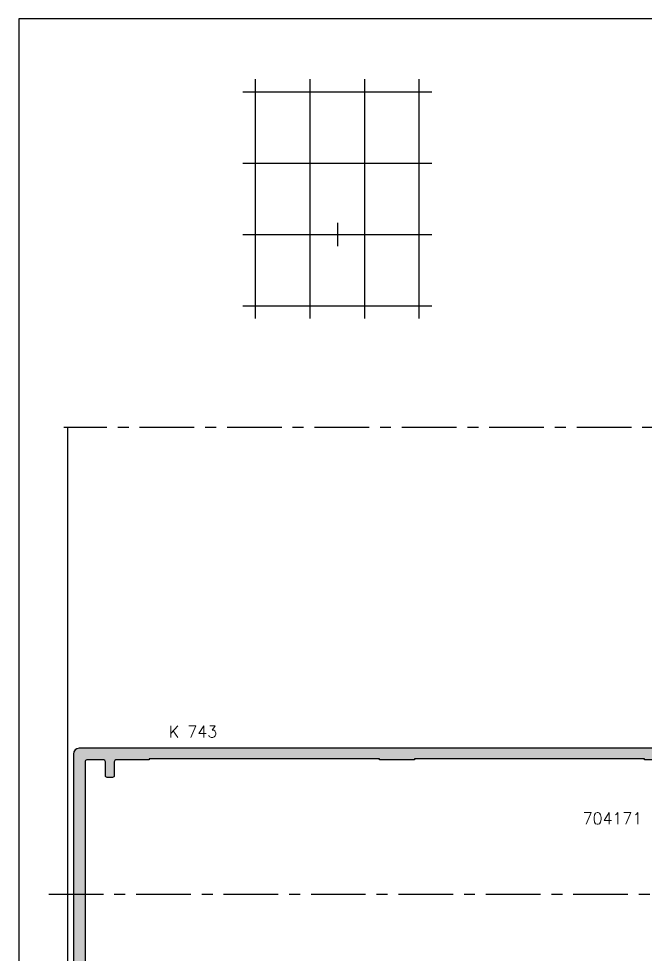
# Model space of a CAD drawing. Extents: x 0 to 4131, y -1600 to 527.
# Drawn here: x 230 to 337.5, y 136.5 to 297 of the extents above; entities that cross this region are included whole.
import ezdxf

# ---------------------------------------------------------------- set-up
doc = ezdxf.new("R2010")
doc.units = 0
doc.header["$LTSCALE"] = 7.5
doc.header["$MEASUREMENT"] = 0
doc.linetypes.add('CENTER', pattern=[2, 1.25, -0.25, 0.25, -0.25])
for name, color, linetype in [('ASSI', 1, 'CENTER'), ('FILL', 8, 'CONTINUOUS'), ('FINE', 7, 'CONTINUOUS'), ('GOMMA', 3, 'CONTINUOUS'), ('GROSSA', 4, 'CONTINUOUS'), ('MARCHIO', 7, 'CONTINUOUS'), ('QUOTE', 254, 'CONTINUOUS')]:
    doc.layers.add(name, color=color, linetype=linetype)
doc.styles.get("Standard").update_dxf_attribs({"font": 'romans.shx'})

msp = doc.modelspace()

# ---------------------------------------------------------------- hatches: boundary and pattern name
at = {"layer": 'FILL'}
h = msp.add_hatch(color=253, dxfattribs=at)
h.paths.add_polyline_path([(345.6827711579639, 170.3625858563698), (347.882771157964, 170.3625858563698, -0.4142135623730952), (348.1827711579639, 170.0625858563699), (348.1827711579639, 169.1625858563698, 0.4517883523668842), (348.520639123608, 168.8649854242834, 0.2320247787636968), (348.770639123608, 168.9504538220139), (349.2949031923199, 169.4747178907259, 0.1989123673797145), (349.3827711579639, 169.6868499250818), (349.3827711579639, 171.5625858563699, 0.4142135623730812), (349.082771157964, 171.8625858563698), (240.3827711579639, 171.8625858563699, 0.4142135623730951), (239.3827711579639, 170.8625858563699), (239.3827711579638, 122.8625858563699, 0.4142135623730951), (240.3827711579638, 121.8625858563699), (349.0827711579639, 121.8625858563698, 0.4142135623731505), (349.3827711579639, 122.1625858563698), (349.3827711579639, 124.0383217876578, 0.1989123673797021), (349.2949031923198, 124.250453822014), (348.7706391236081, 124.7747178907257, 0.2320247787637147), (348.520639123608, 124.8601862884562, 0.4517883523669615), (348.1827711579639, 124.5625858563698), (348.1827711579639, 123.6625858563698, -0.4142135623731229), (347.882771157964, 123.3625858563698), (345.6827711579639, 123.3625858563698, -0.4142135623731782), (345.3827711579639, 123.6625858563698), (345.3827711579639, 127.3141602501316), (345.0827711579639, 127.6125858563698), (345.3827711579639, 127.9110114626082), (345.3827711579639, 131.5625858563699, -0.4142135623731364), (345.6827711579639, 131.8625858563699), (347.882771157964, 131.8625858563698, -0.4142135623731784), (348.1827711579641, 131.5625858563697), (348.182771157964, 130.6625858563698, 0.4517883523667062), (348.5206391236079, 130.3649854242834, 0.2320247787637037), (348.7706391236079, 130.4504538220139), (349.2949031923199, 130.9747178907257, 0.198912367379619), (349.3827711579639, 131.1868499250817), (349.3827711579639, 134.5625858563699, 0.41421356237322), (349.0827711579638, 134.8625858563699), (348.4827711579641, 134.8625858563698, 0.4142135623730949), (348.1827711579641, 134.5625858563698), (348.1827711579641, 133.6625858563699, -0.4142135623730812), (347.882771157964, 133.3625858563698), (345.6827711579639, 133.3625858563698, -0.4142135623731505), (345.3827711579639, 133.6625858563698), (345.3827711579638, 141.0625858563701, -0.4142135623730419), (345.6827711579638, 141.36258585637), (347.882771157964, 141.36258585637, 0.4142135623730673), (348.1827711579641, 141.66258585637, -0.4142135623730951), (348.482771157964, 141.9625858563699), (351.2793954849899, 141.9625858563699, -0.4142135623730951), (351.57939548499, 141.66258585637, 0.4142135623731367), (351.87939548499, 141.3625858563699), (354.67939548499, 141.3625858563699, 0.4142135623731227), (354.97939548499, 141.66258585637, -0.4142135623730951), (355.2793954849899, 141.9625858563699), (358.0793954849899, 141.9625858563699, -0.4142135623730951), (358.37939548499, 141.66258585637, 0.4142135623730949), (358.6793954849899, 141.36258585637), (363.0827711579639, 141.3625858563698, 0.414213562372984), (363.3827711579639, 141.6625858563698), (363.3827711579639, 142.838321787658, 0.1989123673795689), (363.2949031923199, 143.0504538220138), (362.770639123608, 143.5747178907259, 0.2320247787636095), (362.5206391236081, 143.6601862884561, 0.4517883523670538), (362.1827711579639, 143.3625858563698), (362.1827711579639, 142.8625858563698, -0.4142135623730119), (361.8827711579639, 142.5625858563699), (360.883881857857, 142.5625858563699, -0.2679491924310441), (360.6240742367218, 142.7125858563699), (359.4693736983424, 144.7125858563699, 0.2679491924309973), (359.2095660772072, 144.8625858563698), (347.382771157964, 144.8625858563698, -1), (347.382771157964, 148.8625858563698), (359.2095660772071, 148.8625858563698, 0.2679491924310169), (359.4693736983423, 149.0125858563698), (360.6240742367218, 151.0125858563699, -0.2679491924309973), (360.883881857857, 151.1625858563698), (361.8827711579639, 151.1625858563698, -0.4142135623731506), (362.1827711579639, 150.8625858563698), (362.1827711579639, 150.3625858563698, 0.4517883523669043), (362.520639123608, 150.0649854242835, 0.2320247787638649), (362.7706391236081, 150.1504538220139), (363.2949031923199, 150.6747178907258, 0.1989123673796784), (363.3827711579639, 150.8868499250816), (363.382771157964, 152.0625858563699, 0.4142135623730258), (363.082771157964, 152.3625858563697), (358.6793954849899, 152.3625858563696, 0.4142135623731227), (358.37939548499, 152.0625858563696, -0.4142135623730256), (358.07939548499, 151.7625858563697), (355.2793954849899, 151.7625858563697, -0.4142135623730951), (354.97939548499, 152.0625858563696, 0.4142135623731781), (354.67939548499, 152.3625858563697), (351.87939548499, 152.3625858563696, 0.4142135623730951), (351.5793954849899, 152.0625858563696, -0.4142135623730812), (351.2793954849899, 151.7625858563697), (348.482771157964, 151.7625858563697, -0.4142135623730947), (348.1827711579641, 152.0625858563696, 0.4142135623730533), (347.8827711579641, 152.3625858563696), (345.6827711579639, 152.3625858563698, -0.414213562373164), (345.3827711579639, 152.6625858563698), (345.3827711579639, 160.0625858563701, -0.4142135623731505), (345.6827711579639, 160.3625858563701), (347.8827711579639, 160.36258585637, -0.4142135623730673), (348.1827711579638, 160.0625858563701), (348.1827711579639, 159.1625858563699, 0.4142135623730397), (348.4827711579638, 158.8625858563699), (349.0827711579639, 158.8625858563698, 0.4142135623730951), (349.3827711579639, 159.1625858563698), (349.3827711579639, 162.5383217876581, 0.198912367379655), (349.2949031923199, 162.7504538220141), (348.7706391236081, 163.2747178907259, 0.2320247787636621), (348.5206391236081, 163.3601862884561, 0.4517883523669932), (348.1827711579641, 163.0625858563699), (348.182771157964, 162.16258585637, -0.414213562373095), (347.8827711579639, 161.8625858563699), (345.6827711579639, 161.8625858563698, -0.4142135623731226), (345.3827711579639, 162.1625858563698), (345.3827711579639, 165.8141602501314), (345.0827711579639, 166.1125858563698), (345.3827711579639, 166.4110114626083), (345.3827711579639, 170.0625858563699, -0.4142135623730673)])
h.paths.add_polyline_path([(343.3827711579639, 169.5625858563699), (343.3827711579638, 124.1625858563698, -0.414213562373095), (343.0827711579638, 123.8625858563699), (337.3827711579639, 123.8625858563699), (337.3827711579638, 123.6625858563698), (297.8827711579637, 123.6625858563699), (297.8827711579638, 123.8625858563697), (291.8827711579638, 123.8625858563699), (291.8827711579639, 123.6625858563699), (252.3827711579638, 123.6625858563699), (252.3827711579638, 123.86258585637), (246.6827711579638, 123.8625858563699, -0.4142135623730951), (246.3827711579638, 124.1625858563699), (246.3827711579638, 126.5625858563699, 0.4142135623731504), (246.0827711579637, 126.86258585637), (245.1827711579637, 126.86258585637, 0.4142135623731504), (244.8827711579636, 126.5625858563699), (244.8827711579636, 124.1625858563699, -0.4142135623730396), (244.5827711579637, 123.86258585637), (241.6827711579637, 123.8625858563699, -0.4142135623730813), (241.3827711579638, 124.1625858563699), (241.3827711579639, 169.5625858563698, -0.4142135623731364), (241.6827711579638, 169.8625858563698), (244.5827711579638, 169.8625858563697, -0.414213562373081), (244.8827711579638, 169.5625858563697), (244.8827711579639, 167.1625858563698, 0.4142135623731505), (245.1827711579638, 166.8625858563698), (246.0827711579638, 166.8625858563697, 0.4142135623731505), (246.3827711579638, 167.1625858563698), (246.3827711579638, 169.5625858563699, -0.4142135623730951), (246.6827711579638, 169.8625858563699), (252.3827711579638, 169.8625858563698), (252.3827711579638, 170.0625858563699), (291.8827711579639, 170.0625858563698), (291.8827711579637, 169.8625858563699), (297.8827711579638, 169.8625858563699), (297.8827711579638, 170.0625858563699), (337.3827711579638, 170.0625858563699), (337.3827711579639, 169.8625858563699), (343.0827711579638, 169.8625858563699, -0.4142135623730951)], flags=16)

# ---------------------------------------------------------------- linework, layer by layer
at = {"layer": 'ASSI'}
for p, q in [((410.119716853705, 226.8620613006726), (237.744769107218, 226.8620613006726)), ((235.1541341295788, 146.8625858563698), (402.4758087198757, 146.8625858563698))]:
    msp.add_line(p, q, dxfattribs=at)
at = {"layer": 'FINE'}
msp.add_line((238.38064679947, 226.8620613006726), (238.38064679947, 66.86206130067245), dxfattribs=at)
at = {"layer": 'GOMMA'}
for p, q in [((270.6412979146487, 245.583158588683), (270.6412979146487, 286.6231585886831)), ((280.0012979146486, 245.583158588683), (280.0012979146486, 286.6231585886831)), ((289.3612979146485, 245.583158588683), (289.3612979146485, 286.6231585886831)), ((298.7212979146486, 245.583158588683), (298.7212979146486, 286.6231585886831)), ((268.4812979146486, 284.4631585886831), (300.8812979146487, 284.4631585886831)), ((268.4812979146486, 272.2231585886831), (300.8812979146487, 272.2231585886831)), ((268.4812979146486, 259.9831585886831), (300.8812979146487, 259.9831585886831)), ((268.4812979146486, 247.7431585886831), (300.8812979146487, 247.7431585886831))]:
    msp.add_line(p, q, dxfattribs=at)
at = {"layer": 'GROSSA'}
msp.add_line((284.6812979146487, 261.9831585886831), (284.6812979146487, 257.9831585886831), dxfattribs=at)
for points in [[(349.0827711579639, 171.8625858563697), (240.3827711579639, 171.8625858563698, 0.414213562373095), (239.3827711579639, 170.8625858563698), (239.3827711579638, 122.8625858563698, 0.414213562373095)], [(343.3827711579638, 124.1625858563698), (343.3827711579639, 169.5625858563698, 0.414213562373095), (343.0827711579638, 169.8625858563698), (337.3827711579639, 169.8625858563698), (337.3827711579638, 170.0625858563699), (297.8827711579638, 170.0625858563698), (297.8827711579638, 169.8625858563699), (291.8827711579638, 169.8625858563698), (291.8827711579639, 170.0625858563698), (252.3827711579638, 170.0625858563698), (252.3827711579638, 169.8625858563697), (246.6827711579638, 169.8625858563698, 0.414213562373095), (246.3827711579638, 169.5625858563698), (246.3827711579638, 167.1625858563698, -0.4142135623731505), (246.0827711579638, 166.8625858563697), (245.1827711579638, 166.8625858563697, -0.4142135623731504), (244.8827711579639, 167.1625858563698), (244.8827711579638, 169.5625858563697, 0.4142135623730811), (244.5827711579638, 169.8625858563697), (241.6827711579638, 169.8625858563697, 0.4142135623731365), (241.3827711579639, 169.5625858563697), (241.3827711579638, 124.1625858563699, 0.4142135623730813)]]:
    msp.add_lwpolyline(points, format="xyb", dxfattribs=at)
at = {"layer": 'MARCHIO'}
msp.add_lwpolyline([(230, 0), (440, 0), (440, 297), (230, 297)], close=True, dxfattribs=at)

# ---------------------------------------------------------------- texts
at = {"layer": 'QUOTE', "color": 2}
for s, p in [('K 743', (255.7488019539158, 173.7083645973994)), ('704171', (326.7367425663347, 158.8280951905422))]:
    msp.add_text(s, height=2, dxfattribs=at).set_placement(p)

doc.saveas('drawing.dxf')
